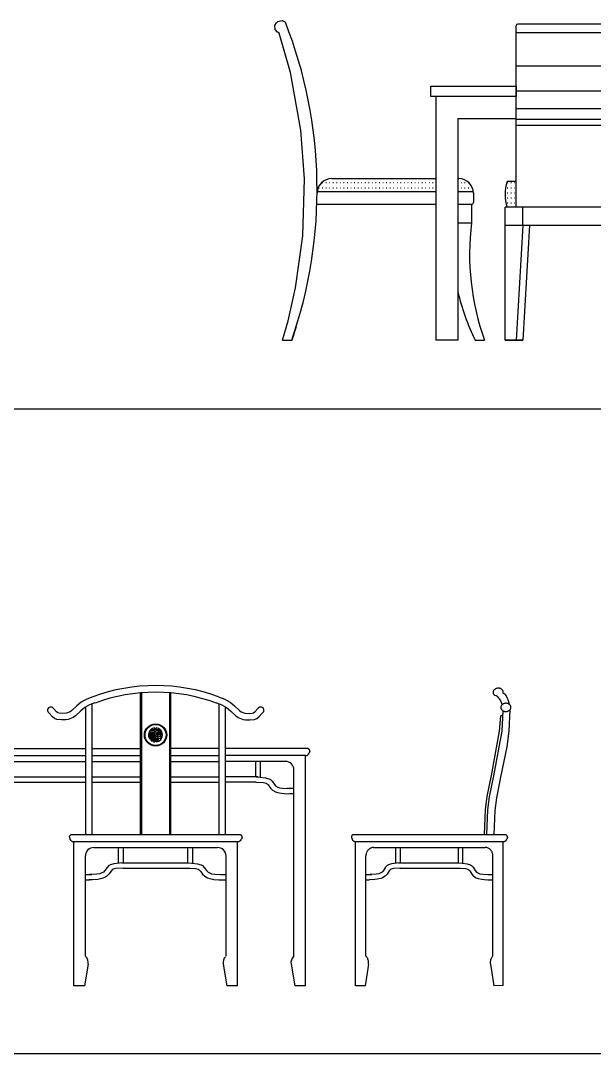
# Model space of a CAD drawing. Header units: millimetres. Extents: x 37301 to 64830, y 24173 to 38860.
# Drawn here: x 51841 to 53533, y 28627 to 31675 of the extents above; entities that cross this region are included whole.
import ezdxf

# ---------------------------------------------------------------- set-up
doc = ezdxf.new("R2010")
doc.units = ezdxf.units.MM
doc.layers.add('www.cad-blocks.net', color=7, linetype='Continuous')

# ---------------------------------------------------------------- blocks, each defined once
blk = doc.blocks.new('A$C388F5CFD')
for p, q in [((8.7, 943.8), (21.1, 946.3)), ((21.1, 946.3), (28.9, 943.3)), ((0, 932.1), (4.1, 940)), ((0.8, 920.4), (0, 932.1)), ((7.6, 911.9), (0.8, 920.4)), ((4.1, 940), (8.7, 943.8)), ((711.5, 395.5), (711.5, 931.5)), ((1119.1, 936.4), (716.4, 936.4)), ((12.8, 909.4), (7.6, 911.9)), ((45.5, 793.8), (12.8, 909.4)), ((1124, 910.7), (711.5, 910.7)), ((76.4, 622.8), (45.5, 793.8)), ((1124, 812.1), (711.5, 812.1)), ((459.6, 752.5), (711.5, 752.5)), ((459.6, 722.5), (459.6, 752.5)), ((711.5, 752.5), (711.5, 722.5)), ((1124, 738.7), (711.5, 738.7)), ((711.5, 722.5), (459.6, 722.5)), ((474.4, 722.5), (474.4, 3.1)), ((1124, 685.8), (711.5, 685.8)), ((539.6, 657.4), (539.6, 3.1)), ((539.6, 657.4), (711.5, 657.4)), ((1124, 654.6), (711.5, 654.6)), ((86.9, 479.2), (76.4, 622.8)), ((1124, 636.5), (711.5, 636.5)), ((81.8, 311.3), (86.9, 479.2)), ((139.6, 468.4), (141.1, 468.4)), ((150.1, 468.4), (151.6, 468.4)), ((160.6, 468.4), (162.1, 468.4)), ((167.7, 480.4), (474.4, 480.4)), ((171.1, 468.4), (172.6, 468.4)), ((181.6, 468.4), (183.1, 468.4)), ((192.1, 468.4), (193.6, 468.4)), ((202.6, 468.4), (204.1, 468.4)), ((213.1, 468.4), (214.6, 468.4)), ((223.6, 468.4), (225.1, 468.4)), ((234.1, 468.4), (235.6, 468.4)), ((244.6, 468.4), (246.1, 468.4)), ((255.1, 468.4), (256.6, 468.4)), ((265.6, 468.4), (267.1, 468.4)), ((276.1, 468.4), (277.6, 468.4)), ((286.6, 468.4), (288.1, 468.4)), ((297.1, 468.4), (298.6, 468.4)), ((307.6, 468.4), (309.1, 468.4)), ((318.1, 468.4), (319.6, 468.4)), ((328.6, 468.4), (330.1, 468.4)), ((339.1, 468.4), (340.6, 468.4)), ((349.6, 468.4), (351.1, 468.4)), ((360.1, 468.4), (361.6, 468.4)), ((370.6, 468.4), (372.1, 468.4)), ((381.1, 468.4), (382.6, 468.4)), ((391.6, 468.4), (393.1, 468.4)), ((402.1, 468.4), (403.6, 468.4)), ((412.6, 468.4), (414.1, 468.4)), ((423.1, 468.4), (424.6, 468.4)), ((433.6, 468.4), (435.1, 468.4)), ((444.1, 468.4), (445.6, 468.4)), ((454.6, 468.4), (456.1, 468.4)), ((465.1, 468.4), (466.6, 468.4)), ((539.6, 480.4), (542.2, 480.4)), ((539.6, 468.4), (540.1, 468.4)), ((549.1, 468.4), (550.6, 468.4)), ((559.6, 468.4), (561.1, 468.4)), ((570.1, 468.4), (571.6, 468.4)), ((711.5, 471.5), (685.4, 471.5)), ((685.6, 468.4), (687.1, 468.4)), ((696.1, 468.4), (697.6, 468.4)), ((706.6, 468.4), (708.1, 468.4)), ((124.6, 442.4), (474.4, 442.4)), ((129.1, 453.4), (130.6, 453.4)), ((139.6, 453.4), (141.1, 453.4)), ((150.1, 453.4), (151.6, 453.4)), ((160.6, 453.4), (162.1, 453.4)), ((171.1, 453.4), (172.6, 453.4)), ((181.6, 453.4), (183.1, 453.4)), ((192.1, 453.4), (193.6, 453.4)), ((202.6, 453.4), (204.1, 453.4)), ((213.1, 453.4), (214.6, 453.4)), ((223.6, 453.4), (225.1, 453.4)), ((234.1, 453.4), (235.6, 453.4)), ((244.6, 453.4), (246.1, 453.4)), ((255.1, 453.4), (256.6, 453.4)), ((265.6, 453.4), (267.1, 453.4)), ((276.1, 453.4), (277.6, 453.4)), ((286.6, 453.4), (288.1, 453.4)), ((297.1, 453.4), (298.6, 453.4)), ((307.6, 453.4), (309.1, 453.4)), ((318.1, 453.4), (319.6, 453.4)), ((328.6, 453.4), (330.1, 453.4)), ((339.1, 453.4), (340.6, 453.4)), ((349.6, 453.4), (351.1, 453.4)), ((360.1, 453.4), (361.6, 453.4)), ((370.6, 453.4), (372.1, 453.4)), ((381.1, 453.4), (382.6, 453.4)), ((391.6, 453.4), (393.1, 453.4)), ((402.1, 453.4), (403.6, 453.4)), ((412.6, 453.4), (414.1, 453.4)), ((423.1, 453.4), (424.6, 453.4)), ((433.6, 453.4), (435.1, 453.4)), ((444.1, 453.4), (445.6, 453.4)), ((454.6, 453.4), (456.1, 453.4)), ((465.1, 453.4), (466.6, 453.4)), ((539.6, 453.4), (540.1, 453.4)), ((539.6, 442.4), (585.3, 442.4)), ((549.1, 453.4), (550.6, 453.4)), ((559.6, 453.4), (561.1, 453.4)), ((570.1, 453.4), (571.6, 453.4)), ((580.6, 453.4), (582.1, 453.4)), ((585.6, 436.9), (585.6, 409.8)), ((685.6, 453.4), (687.1, 453.4)), ((685.6, 438.4), (687.1, 438.4)), ((696.1, 453.4), (697.6, 453.4)), ((696.1, 438.4), (697.6, 438.4)), ((706.6, 453.4), (708.1, 453.4)), ((706.6, 438.4), (708.1, 438.4)), ((123.5, 404.4), (474.4, 404.4)), ((539.6, 404.4), (580.2, 404.4)), ((580.2, 404.4), (580.2, 350.1)), ((685.6, 423.4), (687.1, 423.4)), ((685.6, 408.4), (687.1, 408.4)), ((696.1, 423.4), (697.6, 423.4)), ((696.1, 408.4), (697.6, 408.4)), ((706.6, 423.4), (708.1, 423.4)), ((706.6, 408.4), (708.1, 408.4)), ((1156.6, 395.5), (678.9, 395.5)), ((678.9, 3.1), (678.9, 395.5)), ((731.7, 341.3), (731.7, 395.5)), ((539.6, 350.1), (580.2, 350.1)), ((1156.6, 341.3), (678.9, 341.3)), ((731.7, 341.3), (712, 3.1)), ((751.3, 341.3), (731.6, 3.1)), ((60.5, 158), (81.8, 311.3)), ((38.5, 60.7), (60.5, 158)), ((22.2, 3.1), (38.5, 60.7)), ((62.3, 42.3), (49.4, 3.1)), ((22.2, 3.1), (49.4, 3.1)), ((539.6, 3.1), (474.4, 3.1)), ((591.1, 3.1), (618.2, 3.1)), ((731.6, 3.1), (678.9, 3.1)), ((678.9, 3.1), (731.6, 3.1))]:
    blk.add_line(p, q)
for centre, radius, start, end in [((-1229.9, 447.2), 1354.2, 340.8539, 21.4345), ((716.4, 931.5), 4.93, 90, 180), ((167.7, 436.9), 43.4, 90, 180), ((542.2, 436.9), 43.4, 0, 90), ((793, 433.5), 114.1, 160.5448, 199.4552), ((580.2, 409.8), 5.43, 270, 0), ((1326.5, 256.2), 752.2, 172.8286, 199.667), ((1170.2, 292.1), 647.2, 193.0154, 206.5221)]:
    blk.add_arc(centre, radius, start, end)
blk = doc.blocks.new('A$C34A0632D')
for p, q in [((1867.1, 446.2), (1867.1, 864.5)), ((1870.9, 446.2), (1870.9, 864.8)), ((1953.3, 446.2), (1953.3, 864.8)), ((1957.1, 446.2), (1957.1, 864.5)), ((2936.9, 862.7), (2939.5, 863.4)), ((2939.5, 863.4), (2941.8, 860.9)), ((2941.8, 860.9), (2945.9, 855.4)), ((2945.9, 855.4), (2949.3, 849.3)), ((1679.2, 825.8), (1664.9, 812.3)), ((1692.3, 836.6), (1679.2, 825.8)), ((1701, 842.4), (1692.3, 836.6)), ((1708.5, 846.1), (1701, 842.4)), ((1717, 829.1), (1703.4, 821.2)), ((1705.9, 446.2), (1705.9, 823.1)), ((1726.4, 852.8), (1708.5, 846.1)), ((1732.4, 834.9), (1717, 829.1)), ((1724.4, 446.2), (1724.4, 831.1)), ((2091.7, 834.9), (2107.2, 829.1)), ((2097.7, 852.8), (2115.7, 846.1)), ((2099.8, 446.2), (2099.8, 831.1)), ((2107.2, 829.1), (2120.8, 821.2)), ((2115.7, 846.1), (2123.2, 842.4)), ((2118.2, 449.7), (2118.2, 823.1)), ((2123.2, 842.4), (2131.9, 836.6)), ((2131.9, 836.6), (2145, 825.8)), ((2145, 825.8), (2159.3, 812.3)), ((2924.5, 848.4), (2925.6, 847.1)), ((2925.6, 847.1), (2927.8, 844.3)), ((2927.8, 844.3), (2929.7, 841.2)), ((2929.7, 841.2), (2930.8, 838.9)), ((2930.8, 838.9), (2932.8, 833.9)), ((2932.8, 833.9), (2933.9, 829.3)), ((2949.3, 849.3), (2951.3, 844.9)), ((2951.3, 844.9), (2952.4, 841.9)), ((2952.4, 841.9), (2954.3, 835.4)), ((2954.3, 835.4), (2955.5, 830.4)), ((1607.9, 793.5), (1596.8, 805.1)), ((1613.9, 789), (1607.9, 793.5)), ((1619.8, 808.6), (1610.2, 818.5)), ((1623.4, 805.9), (1619.8, 808.6)), ((1627.3, 804.4), (1623.4, 805.9)), ((1635.8, 803.4), (1627.3, 804.4)), ((1649.1, 804.5), (1635.8, 803.4)), ((1659.6, 808.8), (1649.1, 804.5)), ((1664.9, 812.3), (1659.6, 808.8)), ((1675.4, 796.4), (1668.3, 792)), ((1691.6, 811.3), (1675.4, 796.4)), ((1703.4, 821.2), (1691.6, 811.3)), ((2118.2, 446.2), (2118.2, 799.7)), ((2120.8, 821.2), (2132.5, 811.3)), ((2132.5, 811.3), (2148.8, 796.4)), ((2148.8, 796.4), (2155.9, 792)), ((2159.3, 812.3), (2164.6, 808.8)), ((2164.6, 808.8), (2175.1, 804.5)), ((2175.1, 804.5), (2188.4, 803.4)), ((2188.4, 803.4), (2196.9, 804.4)), ((2196.9, 804.4), (2200.8, 805.9)), ((2200.8, 805.9), (2204.3, 808.6)), ((2204.3, 808.6), (2213.9, 818.5)), ((2210.3, 789), (2216.3, 793.5)), ((2216.3, 793.5), (2227.4, 805.1)), ((2929.7, 796.8), (2925.9, 751.2)), ((2929.7, 796.8), (2937.7, 800.1)), ((2936.6, 811.4), (2933.2, 751.2)), ((2957.5, 814.8), (2954.4, 751)), ((1620.5, 786.3), (1613.9, 789)), ((1634.3, 784.6), (1620.5, 786.3)), ((1647, 784.9), (1634.3, 784.6)), ((1653.6, 786.1), (1647, 784.9)), ((1668.3, 792), (1653.6, 786.1)), ((2155.9, 792), (2170.6, 786.1)), ((2170.6, 786.1), (2177.2, 784.9)), ((2177.2, 784.9), (2189.9, 784.6)), ((2189.9, 784.6), (2203.7, 786.3)), ((2203.7, 786.3), (2210.3, 789)), ((1895.2, 746.4), (1892, 746.4)), ((1909.9, 748.9), (1893, 748.9)), ((1895.3, 727.7), (1895.3, 746.4)), ((1909.9, 753.2), (1895.6, 753.2)), ((1909.9, 755), (1897.2, 755)), ((1898.5, 724.3), (1898.5, 746.4)), ((1901.9, 746.4), (1898.5, 746.4)), ((1902, 722), (1902, 746.4)), ((1905.6, 720.5), (1905.6, 746.4)), ((1909.9, 746.4), (1905.6, 746.4)), ((1909.9, 755), (1909.9, 760.8)), ((1909.9, 749.1), (1909.9, 753.2)), ((1909.9, 719.6), (1909.9, 746.3)), ((1913.1, 755), (1913.1, 760.9)), ((1926.2, 755), (1913.1, 755)), ((1913.1, 744.3), (1913.1, 753.1)), ((1932, 744.3), (1913.1, 744.3)), ((1932.4, 741.4), (1913.1, 741.4)), ((1913.1, 719.6), (1913.1, 741.4)), ((1927.9, 753.2), (1913.3, 753.2)), ((1920.7, 737.8), (1916.8, 737.8)), ((1916.8, 734.3), (1916.8, 737.8)), ((1920.7, 734.3), (1916.8, 734.3)), ((1925.6, 749.6), (1918.4, 749.6)), ((1918.4, 747.8), (1918.4, 749.6)), ((1926.6, 747.8), (1918.4, 747.8)), ((1920.7, 734.3), (1920.7, 737.8)), ((1928.7, 737.8), (1924.3, 737.8)), ((1924.3, 734.3), (1924.3, 737.8)), ((1927.8, 734.3), (1924.3, 734.3)), ((2925.9, 751.2), (2901.6, 620.8)), ((2933.2, 751.2), (2908.8, 619.5)), ((2954.4, 751), (2947.7, 705.6)), ((1916.8, 723.9), (1916.8, 731.1)), ((1920.7, 731.1), (1916.8, 731.1)), ((1920.7, 725.6), (1920.7, 731.1)), ((1924.3, 728.6), (1924.3, 731.1)), ((1926.2, 731.1), (1924.3, 731.1)), ((2947.7, 705.6), (2929.8, 615.8)), ((1268.2, 700.3), (1705.9, 700.3)), ((1268.2, 679.5), (1705.9, 679.5)), ((1724.4, 700.3), (1867.1, 700.3)), ((1724.4, 679.5), (1867.1, 679.5)), ((2099.8, 700.3), (1957.1, 700.3)), ((1957.1, 679.5), (2099.8, 679.5)), ((2362.1, 700.1), (2118.2, 700.1)), ((2353.7, 679.4), (2118.2, 679.4)), ((2353.7, 0.1), (2353.7, 679.4)), ((2362.1, 700.1), (2365.7, 696.9)), ((2367, 691.2), (2365.2, 686.8)), ((1268.2, 662.2), (1705.9, 662.2)), ((1724.4, 662.2), (1867.1, 662.2)), ((1957.1, 662.2), (2099.8, 662.2)), ((2294.7, 662.1), (2118.2, 662.1)), ((2207.2, 616.6), (2207.2, 662.1)), ((2221.8, 616.6), (2221.8, 662.1)), ((1268.2, 616.7), (1705.9, 616.7)), ((1724.4, 616.7), (1867.1, 616.7)), ((1957.1, 616.7), (2099.8, 616.7)), ((2213.1, 616.6), (2118.2, 616.6)), ((2208.1, 616.6), (2219.2, 616.1)), ((2219.2, 616.1), (2235.7, 614.1)), ((2235.7, 614.1), (2246, 610.9)), ((2246, 610.9), (2250.4, 608.5)), ((2319.7, 87.3), (2319.7, 637.1)), ((2901.6, 620.8), (2889, 558.5)), ((2908.8, 619.5), (2896.3, 557.5)), ((2929.8, 615.8), (2917.4, 554.5)), ((1268.2, 601.4), (1705.9, 601.4)), ((1724.4, 601.4), (1867.1, 601.4)), ((1957.1, 601.4), (2099.8, 601.4)), ((2208.7, 601.2), (2118.2, 601.2)), ((2207.8, 601.1), (2230, 599.6)), ((2230, 599.6), (2237.7, 597.8)), ((2237.7, 597.8), (2240.7, 596.2)), ((2240.7, 596.2), (2244, 592.6)), ((2244, 592.6), (2250.6, 582.9)), ((2250.4, 608.5), (2255.4, 603.4)), ((2250.6, 582.9), (2256.8, 577.5)), ((2255.4, 603.4), (2262.3, 593.7)), ((2262.3, 593.7), (2266.7, 589.6)), ((2266.7, 589.6), (2272.8, 586.1)), ((2272.8, 586.1), (2277.3, 584.6)), ((2277.3, 584.6), (2286.4, 583)), ((2286.4, 583), (2307.5, 582.5)), ((2319.7, 582.4), (2300.3, 582.4)), ((2256.8, 577.5), (2265.6, 572.6)), ((2265.6, 572.6), (2271.6, 570.5)), ((2271.6, 570.5), (2283.3, 568)), ((2283.3, 568), (2298.8, 566.9)), ((2298.8, 566.9), (2308.1, 567.1)), ((2319.7, 566.9), (2307.6, 566.9)), ((2889, 558.5), (2884.2, 520.3)), ((2896.3, 557.5), (2891.5, 519.6)), ((2917.4, 554.5), (2912.8, 517.5)), ((2884.2, 520.3), (2881.1, 446)), ((2891.5, 519.6), (2888.5, 446)), ((2912.8, 517.5), (2909.7, 446)), ((1657.3, 437.3), (1659.2, 432.9)), ((1662.2, 446.2), (1658.6, 442.9)), ((1662.2, 446.2), (2162, 446.2)), ((2162, 446.2), (2165.6, 442.9)), ((2166.9, 437.3), (2165, 432.9)), ((2489.8, 437.4), (2491.5, 433)), ((2494.2, 446.3), (2491, 443.1)), ((2494.2, 446.3), (2945.3, 446.3)), ((2945.3, 446.3), (2948.5, 443.1)), ((2949.7, 437.4), (2948, 433)), ((1670.2, 425.4), (2153.9, 425.4)), ((1670.6, 0), (1670.6, 425.4)), ((1729.6, 408.1), (2094.6, 408.1)), ((1802.5, 362.6), (1802.5, 408.1)), ((1817.1, 362.6), (1817.1, 408.1)), ((2007.1, 362.6), (2007.1, 408.1)), ((2021.7, 362.6), (2021.7, 408.1)), ((2153.6, 0.3), (2153.6, 425.4)), ((2501.5, 425.6), (2938, 425.6)), ((2501.8, 0.1), (2501.8, 425.6)), ((2555, 408.3), (2884.5, 408.3)), ((2620.8, 362.8), (2620.8, 408.3)), ((2634, 362.8), (2634, 408.3)), ((2805.5, 362.8), (2805.5, 408.3)), ((2818.7, 362.8), (2818.7, 408.3)), ((2937.7, 0.4), (2937.7, 425.6)), ((1704.6, 87.2), (1704.6, 383.1)), ((2119.6, 87.4), (2119.6, 383.1)), ((2532.5, 87.3), (2532.5, 383.3)), ((2907, 87.5), (2907, 383.3)), ((1757.7, 335.6), (1751.5, 332.2)), ((1762.1, 339.8), (1757.7, 335.6)), ((1768.9, 349.4), (1762.1, 339.8)), ((1774, 354.5), (1768.9, 349.4)), ((1780.3, 338.7), (1773.7, 329)), ((1778.3, 357), (1774, 354.5)), ((1788.6, 360.1), (1778.3, 357)), ((1783.6, 342.3), (1780.3, 338.7)), ((1786.6, 343.8), (1783.6, 342.3)), ((1794.3, 345.7), (1786.6, 343.8)), ((1805.1, 362.2), (1788.6, 360.1)), ((1816.5, 347.2), (1794.3, 345.7)), ((1816.2, 362.6), (1805.1, 362.2)), ((1811.3, 362.6), (2008, 362.6)), ((1815.6, 347.3), (2013.2, 347.3)), ((2007.7, 347.2), (2029.8, 345.7)), ((2008, 362.6), (2019.1, 362.2)), ((2019.1, 362.2), (2035.6, 360.1)), ((2029.8, 345.7), (2037.6, 343.8)), ((2035.6, 360.1), (2045.9, 357)), ((2037.6, 343.8), (2040.6, 342.3)), ((2040.6, 342.3), (2043.9, 338.7)), ((2043.9, 338.7), (2050.5, 329)), ((2045.9, 357), (2050.2, 354.5)), ((2050.2, 354.5), (2055.3, 349.4)), ((2055.3, 349.4), (2062.1, 339.8)), ((2062.1, 339.8), (2066.5, 335.6)), ((2066.5, 335.6), (2072.7, 332.2)), ((2580.4, 335.8), (2574.8, 332.3)), ((2584.3, 339.9), (2580.4, 335.8)), ((2590.5, 349.6), (2584.3, 339.9)), ((2595.1, 354.7), (2590.5, 349.6)), ((2600.8, 338.8), (2594.9, 329.1)), ((2599, 357.1), (2595.1, 354.7)), ((2608.3, 360.3), (2599, 357.1)), ((2603.8, 342.4), (2600.8, 338.8)), ((2606.5, 344), (2603.8, 342.4)), ((2613.5, 345.8), (2606.5, 344)), ((2623.2, 362.3), (2608.3, 360.3)), ((2633.5, 347.3), (2613.5, 345.8)), ((2633.2, 362.8), (2623.2, 362.3)), ((2628.7, 362.8), (2806.3, 362.8)), ((2632.7, 347.4), (2811, 347.4)), ((2806, 347.3), (2826, 345.8)), ((2806.3, 362.8), (2816.3, 362.3)), ((2816.3, 362.3), (2831.2, 360.3)), ((2826, 345.8), (2833, 344)), ((2831.2, 360.3), (2840.5, 357.1)), ((2833, 344), (2835.7, 342.4)), ((2835.7, 342.4), (2838.7, 338.8)), ((2838.7, 338.8), (2844.6, 329.1)), ((2840.5, 357.1), (2844.4, 354.7)), ((2844.4, 354.7), (2849, 349.6)), ((2849, 349.6), (2855.2, 339.9)), ((2855.2, 339.9), (2859.1, 335.8)), ((2859.1, 335.8), (2864.7, 332.3)), ((1704.6, 328.5), (1724.1, 328.5)), ((1704.6, 313), (1716.7, 313)), ((1725.6, 313), (1716.2, 313.1)), ((1737.9, 329), (1716.8, 328.6)), ((1741, 314.1), (1725.6, 313)), ((1747, 330.7), (1737.9, 329)), ((1752.7, 316.5), (1741, 314.1)), ((1751.5, 332.2), (1747, 330.7)), ((1758.8, 318.7), (1752.7, 316.5)), ((1767.5, 323.5), (1758.8, 318.7)), ((1773.7, 329), (1767.5, 323.5)), ((2050.5, 329), (2056.6, 323.5)), ((2056.6, 323.5), (2065.4, 318.7)), ((2065.4, 318.7), (2071.5, 316.5)), ((2071.5, 316.5), (2083.2, 314.1)), ((2072.7, 332.2), (2077.1, 330.7)), ((2077.1, 330.7), (2086.3, 329)), ((2083.2, 314.1), (2098.6, 313)), ((2086.3, 329), (2107.4, 328.6)), ((2098.6, 313), (2108, 313.1)), ((2103.3, 328.3), (2119.6, 328.3)), ((2103.3, 313), (2119.6, 313)), ((2532.5, 328.6), (2550, 328.6)), ((2532.5, 313.1), (2543.4, 313.1)), ((2551.4, 313.1), (2542.9, 313.3)), ((2562.5, 329.2), (2543.5, 328.7)), ((2565.4, 314.2), (2551.4, 313.1)), ((2570.8, 330.8), (2562.5, 329.2)), ((2575.9, 316.6), (2565.4, 314.2)), ((2574.8, 332.3), (2570.8, 330.8)), ((2581.4, 318.8), (2575.9, 316.6)), ((2589.3, 323.7), (2581.4, 318.8)), ((2594.9, 329.1), (2589.3, 323.7)), ((2844.6, 329.1), (2850.2, 323.7)), ((2850.2, 323.7), (2858.1, 318.8)), ((2858.1, 318.8), (2863.6, 316.6)), ((2863.6, 316.6), (2874.1, 314.2)), ((2864.7, 332.3), (2868.7, 330.8)), ((2868.7, 330.8), (2877, 329.2)), ((2874.1, 314.2), (2888.1, 313.1)), ((2877, 329.2), (2896, 328.7)), ((2888.1, 313.1), (2896.6, 313.3)), ((2892.3, 328.5), (2907, 328.5)), ((2892.3, 313.1), (2907, 313.1)), ((1712.8, 64.1), (1701.9, 0)), ((1704.6, 87.2), (1705.9, 85.9)), ((2111.4, 64.1), (2122.3, 0)), ((2311.5, 64.2), (2322.4, 0.1)), ((2319.7, 87.3), (2318.4, 86)), ((2319.7, 87.3), (2318.4, 86)), ((2539.9, 64.2), (2530, 0.1)), ((2532.5, 87.3), (2533.7, 86)), ((2899.6, 64.2), (2909.5, 0.1)), ((2353.7, 0.1), (2322.4, 0.1)), ((2530, 0.1), (2501.8, 0.1)), ((2937.7, 0.4), (2909.5, 0.1)), ((1701.9, 0), (1670.6, 0)), ((2153.6, 0), (2122.3, 0))]:
    blk.add_line(p, q)
for radius in [32.9, 31.1]:
    blk.add_circle((1911.7, 740.2), radius)
for centre, radius, start, end in [((1912.1, 350.6), 535.4, 69.7119, 110.2881), ((1912.1, 350.6), 515.8, 69.6459, 110.2881), ((2917.8, 865.9), 9.91, 170.1147, 183.8276), ((2917.8, 865.9), 9.92, 183.8943, 197.5964), ((2918.3, 865.8), 10.5, 156.8354, 170.0593), ((2918.3, 866.1), 10.5, 197.6509, 210.8463), ((2919.3, 865.4), 11.5, 144.4113, 156.807), ((2919.3, 866.7), 11.6, 210.8736, 223.2317), ((2920.5, 864.5), 13, 132.9591, 144.4098), ((2920.3, 867.7), 13.1, 223.2322, 234.645), ((2921.6, 863.3), 14.6, 122.4042, 132.9757), ((2908.8, 839.5), 18, 29.6562, 77.3579), ((2922.5, 862), 16.2, 112.5644, 122.4298), ((2923, 860.8), 17.5, 103.2139, 112.5933), ((2923.2, 860.1), 18.2, 94.1155, 103.2435), ((2923.2, 860.1), 18.3, 85.0315, 94.1451), ((2923.2, 860.7), 17.6, 75.7249, 85.0611), ((2923.5, 861.9), 16.4, 65.96, 75.754), ((2924.2, 863.3), 14.8, 55.5113, 65.9862), ((2925.1, 864.7), 13.2, 44.1921, 55.5295), ((2926.2, 865.7), 11.7, 31.9108, 44.1934), ((2927.2, 866.3), 10.6, 18.749, 31.8859), ((2927.3, 866.6), 10.4, 337.8837, 351.1628), ((2927.7, 866.5), 9.95, 5.0183, 18.6964), ((2927.8, 866.6), 9.89, 351.2199, 4.9517), ((2940.1, 821.2), 9.92, 169.7694, 183.5456), ((2940.7, 821.1), 10.5, 156.4426, 169.7138), ((2941.7, 820.6), 11.6, 143.9868, 156.4146), ((2942.9, 819.8), 13.1, 132.5131, 143.9861), ((2944, 818.6), 14.7, 121.94, 132.5305), ((2944.8, 817.2), 16.3, 112.0796, 121.9663), ((2945.3, 816), 17.6, 102.7014, 112.109), ((2945.5, 815.4), 18.3, 93.5644, 102.7314), ((2945.5, 815.4), 18.3, 84.4275, 93.5945), ((2945.6, 816.1), 17.6, 75.0499, 84.4575), ((2945.9, 817.3), 16.3, 65.1926, 75.0793), ((2946.6, 818.7), 14.7, 54.6284, 65.2189), ((2947.6, 820.1), 13.1, 43.1728, 54.6458), ((2948.6, 821.1), 11.6, 30.7443, 43.1721), ((2949.6, 821.6), 10.5, 17.4451, 30.7163), ((2950.1, 821.8), 9.92, 3.6133, 17.3895), ((1602.3, 813.1), 9.65, 34.1366, 235.7907), ((2221.9, 813.1), 9.65, 304.2093, 145.8634), ((2940.1, 821.2), 9.92, 183.6133, 197.3895), ((2940.7, 821.4), 10.5, 197.4451, 210.7163), ((2941.6, 821.9), 11.6, 210.7443, 223.1721), ((2942.7, 823), 13.1, 223.1728, 234.6458), ((2943.6, 824.3), 14.7, 234.6284, 245.2189), ((2944.3, 825.8), 16.3, 245.1926, 255.0793), ((2944.6, 827), 17.6, 255.0499, 264.4575), ((2944.7, 827.7), 18.3, 264.4275, 273.5945), ((2944.7, 827.7), 18.3, 273.5644, 282.7314), ((2944.9, 827), 17.6, 282.7014, 292.109), ((2945.4, 825.8), 16.3, 292.0796, 301.9663), ((2946.2, 824.5), 14.7, 301.94, 312.5305), ((2947.4, 823.2), 13.1, 312.5131, 323.9861), ((2948.5, 822.4), 11.6, 323.9868, 336.4146), ((2949.5, 821.9), 10.5, 336.4426, 349.7138), ((2950.1, 821.8), 9.92, 349.7694, 3.5456), ((1911.7, 740.2), 20.7, 162.6153, 217.2299), ((1911.7, 740.2), 20.7, 141.2191, 155.2013), ((1911.7, 740.2), 20.7, 95.1713, 134.5564), ((1911.7, 740.2), 20.7, 45.4436, 86.2793), ((1911.7, 740.2), 20.7, 274.116, 3.2904), ((1911.7, 740.2), 16.7, 27.0427, 34.1422), ((1911.7, 740.2), 17.1, 339.6907, 352.0162), ((1911.7, 740.2), 20.7, 11.2626, 38.7844), ((1911.7, 740.2), 20.7, 230.1159, 242.0277), ((1911.7, 740.2), 20.7, 252.7343, 264.8287), ((1911.7, 740.2), 17.1, 287.2387, 301.6749), ((1911.7, 740.2), 17.1, 317.1386, 327.694), ((2354.1, 691.4), 12, 270, 337.556), ((2362.4, 693.1), 5, 337.5485, 47.9504), ((2294.7, 637.1), 25, 0, 90), ((1661.9, 439.2), 5, 132.0496, 202.4515), ((1670.2, 437.4), 12, 202.444, 270), ((2153.9, 437.4), 12, 270, 337.556), ((2162.2, 439.2), 5, 337.5485, 47.9504), ((2495, 439.3), 5.51, 168.4705, 179.0952), ((2495, 439.3), 5.52, 179.0747, 189.6852), ((2494.9, 439.4), 5.38, 157.6902, 168.4901), ((2494.9, 439.3), 5.41, 189.6654, 200.4238), ((2494.6, 439.5), 5.15, 146.586, 157.7069), ((2494.4, 439.6), 4.86, 135.0426, 146.5972), ((2503.2, 437.3), 12.5, 200.4035, 211.0049), ((2502.6, 437), 11.8, 210.9938, 221.9763), ((2502.1, 436.5), 11.2, 221.9719, 233.3989), ((2501.7, 436), 10.5, 233.4037, 245.2743), ((2937.8, 436), 10.5, 294.7257, 306.5963), ((2937.4, 436.5), 11.2, 306.6011, 318.0281), ((2936.9, 437), 11.8, 318.0237, 329.0062), ((2936.3, 437.3), 12.5, 328.9951, 339.5965), ((2945.1, 439.6), 4.86, 33.4028, 44.9574), ((2944.9, 439.5), 5.15, 22.2931, 33.414), ((2944.6, 439.4), 5.38, 11.5099, 22.3098), ((2944.6, 439.3), 5.41, 339.5762, 350.3346), ((2944.5, 439.3), 5.51, 0.9048, 11.5295), ((2944.5, 439.3), 5.52, 350.3148, 0.9253), ((1729.6, 383.1), 25, 90, 180), ((2094.6, 383.1), 25, 0, 90), ((2501.5, 435.6), 10.1, 245.2895, 257.5232), ((2501.5, 435.4), 9.82, 257.5469, 269.9865), ((2558.5, 383.8), 26, 148.9504, 159.5446), ((2557.4, 384.4), 24.6, 137.9866, 148.9615), ((2556.3, 385.4), 23.2, 126.5721, 137.9909), ((2555.6, 386.4), 21.9, 114.7056, 126.5672), ((2555.1, 387.3), 21, 102.4664, 114.6904), ((2555, 387.8), 20.5, 90.0135, 102.4428), ((2884.5, 387.8), 20.5, 77.5572, 89.9865), ((2884.4, 387.3), 21, 65.3096, 77.5336), ((2883.9, 386.4), 21.9, 53.4328, 65.2944), ((2883.2, 385.4), 23.2, 42.0091, 53.4279), ((2882.1, 384.4), 24.6, 31.0385, 42.0134), ((2881, 383.8), 26, 20.4554, 31.0496), ((2938, 435.4), 9.82, 270.0135, 282.4531), ((2938, 435.6), 10.1, 282.4768, 294.7105), ((2560.1, 383.3), 27.6, 169.8318, 180.009), ((2559.5, 383.4), 27, 159.5293, 169.8492), ((2880, 383.4), 27, 10.1508, 20.4707), ((2879.4, 383.3), 27.6, 359.991, 10.1682), ((1688.2, 68.3), 25, 350.3361, 44.8027), ((2136, 68.3), 25, 135.1973, 189.6639), ((2336.2, 68.4), 25, 135.1973, 189.6639), ((2515.3, 69.6), 24.7, 31.1944, 41.8206), ((2514.2, 68.9), 26, 20.9367, 31.2044), ((2513.2, 68.5), 27, 10.9452, 20.9504), ((2512.6, 68.4), 27.6, 1.0996, 10.9609), ((2512.6, 68.4), 27.6, 351.2694, 1.116), ((2926.9, 68.4), 27.6, 169.0391, 178.9004), ((2926.9, 68.4), 27.6, 178.884, 188.7306), ((2926.3, 68.5), 27, 159.0496, 169.0548), ((2925.3, 68.9), 26, 148.7956, 159.0633), ((2924.2, 69.6), 24.7, 138.1794, 148.8056)]:
    blk.add_arc(centre, radius, start, end)
blk = doc.blocks.new('FORMAT')
at = {"color": 155, "true_color": 0x546d8e}
for p, q in [((39819.4, 30529.3), (64830.2, 30529.3)), ((39819.4, 28627.3), (64830.2, 28627.3))]:
    blk.add_line(p, q, dxfattribs=at)

msp = doc.modelspace()

# ---------------------------------------------------------------- block references
for name, p in [('A$C388F5CFD', (52591.1, 30728.7)), ('A$C34A0632D', (50327.1, 28826.7))]:
    msp.add_blockref(name, p)
at = {"layer": 'www.cad-blocks.net'}
msp.add_blockref('FORMAT', (0, 0), dxfattribs=at)

doc.saveas('drawing.dxf')
